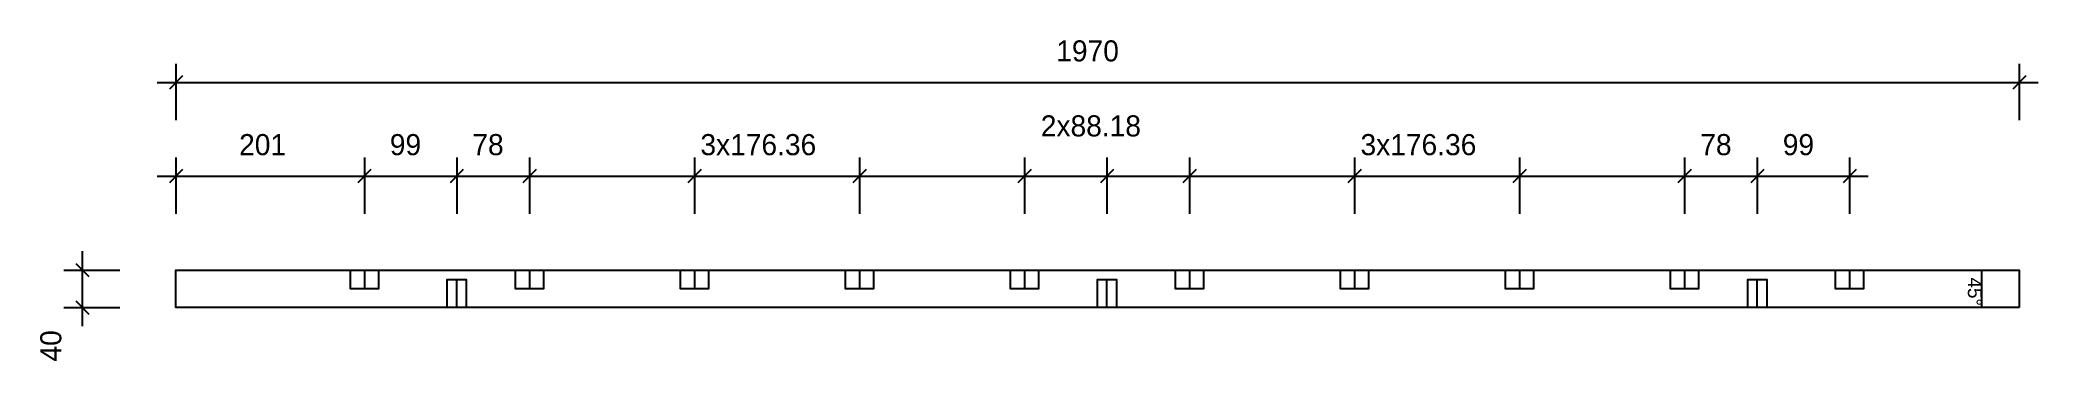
# Model space of a CAD drawing. Header units: millimetres. Extents: x -145 to 1990, y -57 to 285.
import ezdxf
from ezdxf.enums import TextEntityAlignment as Align

# ---------------------------------------------------------------- set-up
doc = ezdxf.new("R2010")
doc.units = ezdxf.units.MM
for name, color, linetype in [('CONTOUR', 7, 'CONTINUOUS'), ('CUT_MITRE', 7, 'CONTINUOUS'), ('DIMLINES', 7, 'CONTINUOUS'), ('DIMLINESTEXT', 7, 'CONTINUOUS'), ('DRILLINGSSIDE', 7, 'CONTINUOUS')]:
    doc.layers.add(name, color=color, linetype=linetype)

msp = doc.modelspace()

# ---------------------------------------------------------------- linework, layer by layer
at = {"layer": 'CONTOUR', "color": 0, "linetype": '0'}
msp.add_lwpolyline([(1969.999, 0), (0, 0), (0, 40), (1969.999, 40), (1969.999, 0)], dxfattribs=at)
at = {"layer": 'CUT_MITRE', "color": 1, "linetype": '1'}
msp.add_lwpolyline([(1969.999, 0), (1965.999, 0), (1949.999, 0), (1945.999, 0), (1929.999, 0), (1929.999, 8), (1929.999, 40), (1937.999, 40), (1969.999, 40), (1969.999, 32), (1969.999, 0)], dxfattribs=at)
at = {"layer": 'DIMLINES', "color": 0}
for p, q in [((0, 260), (0, 200)), ((1969.999, 260), (1969.999, 200)), ((-20, 240), (1989.999, 240)), ((7.071, 247.071), (-7.071, 232.929)), ((1977.07, 247.071), (1962.928, 232.929)), ((0, 160), (0, 100)), ((201.364, 160), (201.364, 100)), ((300, 160), (300, 100)), ((377.727, 160), (377.727, 100)), ((554.091, 160), (554.091, 100)), ((730.454, 160), (730.454, 100)), ((906.818, 160), (906.818, 100)), ((994.999, 160), (994.999, 100)), ((1083.181, 160), (1083.181, 100)), ((1259.545, 160), (1259.545, 100)), ((1435.908, 160), (1435.908, 100)), ((1612.272, 160), (1612.272, 100)), ((1689.999, 160), (1689.999, 100)), ((1788.635, 160), (1788.635, 100)), ((-20, 140), (1808.635, 140)), ((7.071, 147.071), (-7.071, 132.929)), ((208.435, 147.071), (194.292, 132.929)), ((307.071, 147.071), (292.929, 132.929)), ((384.798, 147.071), (370.656, 132.929)), ((561.162, 147.071), (547.02, 132.929)), ((737.525, 147.071), (723.383, 132.929)), ((913.889, 147.071), (899.747, 132.929)), ((1002.071, 147.071), (987.928, 132.929)), ((1090.252, 147.071), (1076.11, 132.929)), ((1266.616, 147.071), (1252.474, 132.929)), ((1442.979, 147.071), (1428.837, 132.929)), ((1619.343, 147.071), (1605.201, 132.929)), ((1697.07, 147.071), (1682.928, 132.929)), ((1795.706, 147.071), (1781.564, 132.929)), ((-107.071, 47.071), (-92.929, 32.929)), ((-100, -20), (-100, 60)), ((-120, 40), (-60, 40)), ((-120, 0), (-60, 0)), ((-107.071, 7.071), (-92.929, -7.071))]:
    msp.add_line(p, q, dxfattribs=at)
at = {"layer": 'DRILLINGSSIDE', "color": 3}
for p, q in [((201.364, 40), (201.364, 20)), ((300, 0), (300, 30)), ((377.727, 40), (377.727, 20)), ((554.091, 40), (554.091, 20)), ((730.454, 40), (730.454, 20)), ((906.818, 40), (906.818, 20)), ((994.999, 0), (994.999, 30)), ((1083.181, 40), (1083.181, 20)), ((1259.545, 40), (1259.545, 20)), ((1435.908, 40), (1435.908, 20)), ((1612.272, 40), (1612.272, 20)), ((1689.999, 0), (1689.999, 30)), ((1788.635, 40), (1788.635, 20))]:
    msp.add_line(p, q, dxfattribs=at)
at = {"layer": 'DRILLINGSSIDE', "color": 3, "linetype": '3'}
for points in [[(216.364, 40), (216.364, 20), (186.364, 20), (186.364, 40)], [(290, 0), (290, 30), (310, 30), (310, 0)], [(392.727, 40), (392.727, 20), (362.727, 20), (362.727, 40)], [(569.091, 40), (569.091, 20), (539.091, 20), (539.091, 40)], [(745.454, 40), (745.454, 20), (715.454, 20), (715.454, 40)], [(921.818, 40), (921.818, 20), (891.818, 20), (891.818, 40)], [(984.999, 0), (984.999, 30), (1004.999, 30), (1004.999, 0)], [(1098.181, 40), (1098.181, 20), (1068.181, 20), (1068.181, 40)], [(1274.545, 40), (1274.545, 20), (1244.545, 20), (1244.545, 40)], [(1450.908, 40), (1450.908, 20), (1420.908, 20), (1420.908, 40)], [(1627.272, 40), (1627.272, 20), (1597.272, 20), (1597.272, 40)], [(1679.999, 0), (1679.999, 30), (1699.999, 30), (1699.999, 0)], [(1803.635, 40), (1803.635, 20), (1773.635, 20), (1773.635, 40)]]:
    msp.add_lwpolyline(points, dxfattribs=at)

# ---------------------------------------------------------------- texts
at = {"layer": 'DIMLINESTEXT'}
for s, p in [('1970', (940.778, 285)), ('2x88.18', (924.246, 205)), ('201', (67.516, 185)), ('99', (228.571, 185)), ('78', (316.753, 185)), ('3x176.36', (560.464, 185)), ('3x176.36', (1265.918, 185)), ('78', (1629.025, 185)), ('99', (1717.207, 185))]:
    msp.add_text(s, height=22.5, dxfattribs=at).set_placement(p, align=Align.TOP_LEFT)
for s, height, rotation, p in [('45°', 15, 270, (1929.999, 32)), ('40', 22.5, 90, (-145, -57.721))]:
    msp.add_text(s, height=height, rotation=rotation, dxfattribs=at).set_placement(p, align=Align.TOP_LEFT)

doc.saveas('drawing.dxf')
